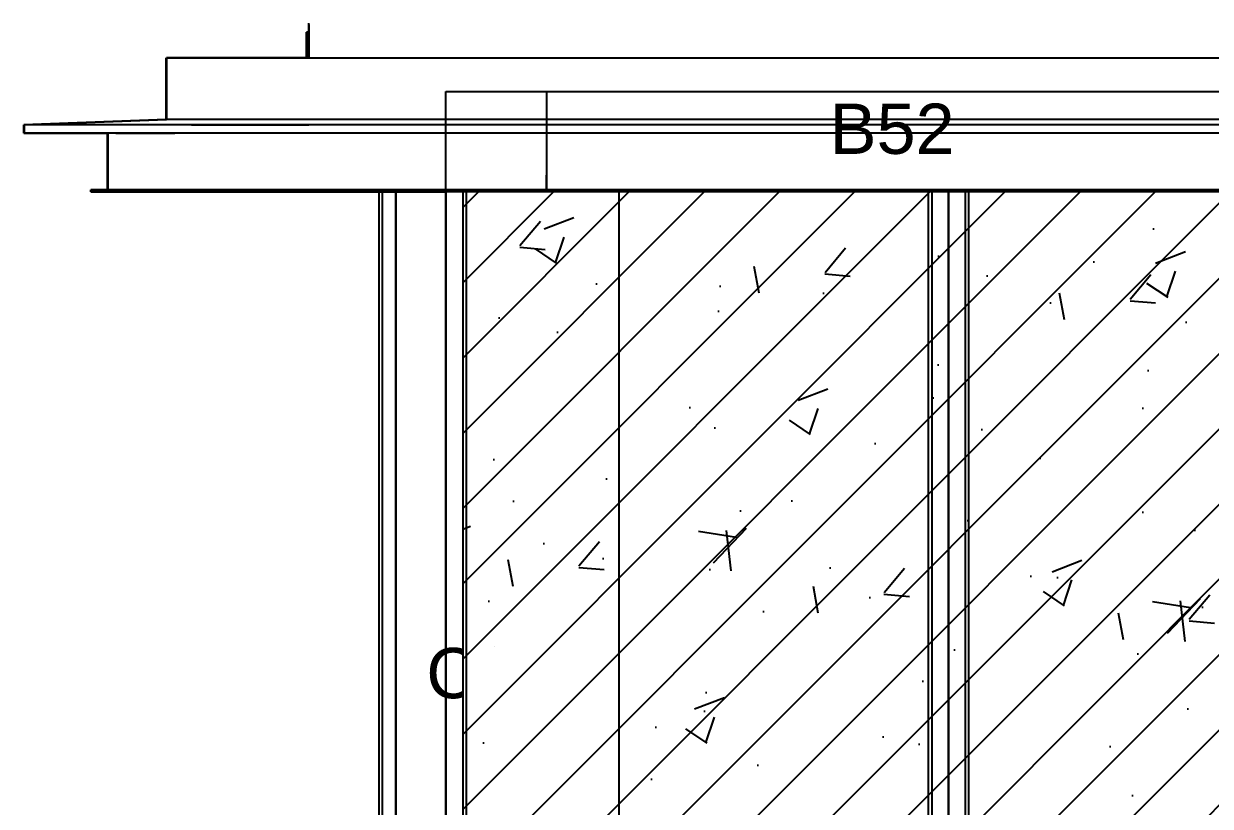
# Model space of a CAD drawing. Header units: millimetres. Extents: x -4391136 to -1798569, y -886572 to -291056.
# Drawn here: x -2137745 to -2134203, y -392374 to -390039 of the extents above; entities that cross this region are included whole.
import ezdxf
from ezdxf.enums import TextEntityAlignment as Align

# ---------------------------------------------------------------- set-up
doc = ezdxf.new("R2010")
doc.units = ezdxf.units.MM
doc.set_wipeout_variables(frame=1)
doc.linetypes.add('Xref-LOUVER-E1-E4$0$HIDDEN2', pattern=[4.7625, 3.175, -1.5875])
for name, color, linetype in [('000 - CONCRETE_COL_HATCH_', 7, 'Continuous'), ('000 - CONCRETE_PRECAST_MAIN_COLOR_1', 7, 'Continuous'), ('000 - CONCRETE_PRECAST_WIPEOUT_', 7, 'Continuous'), ('000 - CONCRETE_WALL_MAIN_COLOR_1', 7, 'Continuous'), ('_PP-Dim', 7, 'Continuous'), ('Xref-E1-E4$0$E2_Ent2-CRD$0$_Beam', 7, 'Continuous'), ('Xref-E1-E4$0$E2_Ent2-CRD$0$_Col', 7, 'Continuous'), ('Xref-E1-E4$0$E2_Ent2-CRD$0$_Hatch', 7, 'Continuous'), ('Xref-E1-E4$0$E2_Ent2-CRD$0$A-200-M_WALL_EXT', 7, 'Continuous'), ('Xref-E1-E4$0$E2_Ent2-CRD$0$S-280-M_STRUCT_FRAME', 7, 'Continuous'), ('Xref-LOUVER-E1-E4$0$_PRECAST', 7, 'Xref-LOUVER-E1-E4$0$HIDDEN2')]:
    doc.layers.add(name, color=color, linetype=linetype)
doc.styles.add('Xref-E1-E4$0$E2_Ent2-CRD$0$Arial', font='arial.ttf', dxfattribs={"height": 300})
pattern_1 = [(135, (-97966.48, -101250), (-106.06602, -106.06602), [])]

# ---------------------------------------------------------------- blocks, each defined once
blk = doc.blocks.new('W-1-PP17-ENT2_REV00_20260527-020919_ELEVATION_2_ST')
at = {"layer": 'Xref-E1-E4$0$E2_Ent2-CRD$0$_Hatch', "lineweight": -3}
h = blk.add_hatch(dxfattribs=at)
h.set_pattern_fill('FP_5', style=0, pattern_type=2)
h.set_pattern_definition(pattern_1)
h.paths.add_polyline_path([(-19735, 102190), (-19735, 103500), (-22025, 103500), (-22025, 102190), (-20233.7, 102190)])
h = blk.add_hatch(dxfattribs=at)
h.set_pattern_fill('FP_5', style=0, pattern_type=2)
h.set_pattern_definition(pattern_1)
h.paths.add_polyline_path([(-19735, 102190), (-19735, 103500), (-22025, 103500), (-22025, 102190), (-20233.7, 102190)])
at = {"layer": 'Xref-E1-E4$0$E2_Ent2-CRD$0$_Beam', "color": 7, "lineweight": -3}
for p, q in [((-22025, 105590), (-19735, 105590)), ((-22025, 104990), (-19735, 104990))]:
    blk.add_line(p, q, dxfattribs=at)
at = {"layer": 'Xref-E1-E4$0$E2_Ent2-CRD$0$_Col', "color": 7}
blk.add_lwpolyline([(-22325, 105590), (-22025, 105590), (-22025, 102290), (-22325, 102290)], close=True, dxfattribs=at)
at = {"layer": 'Xref-E1-E4$0$E2_Ent2-CRD$0$A-200-M_WALL_EXT', "color": 7, "lineweight": -3}
blk.add_line((-19735, 103500), (-22025, 103500), dxfattribs=at)
at = {"layer": 'Xref-E1-E4$0$E2_Ent2-CRD$0$S-280-M_STRUCT_FRAME', "color": 7, "lineweight": -3}
blk.add_line((-22025, 104990), (-22025, 105340), dxfattribs=at)
at = {"layer": 'Xref-LOUVER-E1-E4$0$_PRECAST', "color": 7}
for points in [[(-16435, 105290), (-22275, 105290), (-22275, 102290)], [(-20825, 102290), (-20825, 105290)]]:
    blk.add_lwpolyline(points, dxfattribs=at)
at = {"layer": 'Defpoints', "color": 7, "lineweight": -3, "style": 'Xref-E1-E4$0$E2_Ent2-CRD$0$Arial'}
for s, p in [('B52', (-20992.9, 105478.4)), ('C50', (-22191.6, 103854.2))]:
    blk.add_text(s, height=150, dxfattribs=at).set_placement(p, align=Align.MIDDLE_CENTER)
blk = doc.blocks.new('W-1-PP17-ENT2_REV00_20260527-020919_ELEVATION_2_PRECAST')
at = {"color": 7}
blk.add_wipeout([(5840, 0), (0, 0), (0, -3000), (5840, -3000)], dxfattribs=at).dxf.layer = '000 - CONCRETE_PRECAST_WIPEOUT_'
at = {"layer": '000 - CONCRETE_COL_HATCH_'}
h = blk.add_hatch(dxfattribs=at)
h.set_pattern_fill('ANSI31')
h.set_pattern_definition([(45, (-112882316.63, -18304642.85), (-112.25320151, 112.25320151), [])])
h.paths.add_polyline_path([(5840, 0), (0, 0), (0, -3000), (5840, -3000)])
h = blk.add_hatch(dxfattribs=at)
h.set_pattern_fill('AR-CONC', scale=0.1)
h.set_pattern_definition([(50, (-112882316.6, -18304642.85), (910.923345, -79.6954277), [95.25, -1047.75]), (355, (-112882316.6, -18304642.85), (-176.217107, 955.284226), [76.2, -838.202921]), (100.4514447, (-112882240.7, -18304649.5), (734.7062355, 875.5887596), [80.950044, -890.451223]), (46.1842, (-112882316.6, -18304388.9), (1355.395204, -210.21164), [142.875, -1571.625]), (96.6355576, (-112882203.7, -18304406.4), (1187.02067, 1237.130623), [121.425116, -1335.67804]), (351.1841512, (-112882316.6, -18304388.9), (1187.02067, 1237.130623), [114.299835, -1257.29866]), (21, (-112882189.6, -18304452.35), (758.0719563, -511.325991), [95.25, -1047.75]), (326, (-112882189.6, -18304452.35), (309.010142, 920.9398306), [76.2, -838.2]), (71.451445, (-112882126.5, -18304495), (1067.0820964, 409.6138444), [80.950044, -890.449688]), (37.5, (-112882316.63, -18304642.85), (15.44301625, 422.7751944), [0, -828.04, 0, -850.9, 0, -841.375]), (7.5, (-112882316.63, -18304642.85), (334.0983126, 500.9028741), [0, -485.14, 0, -808.99, 0, -320.675]), (327.5, (-112882599.84, -18304642.85), (677.9529758, -28.64372), [0, -317.5, 0, -990.6, 0, -1314.45]), (317.5, (-112882726.84, -18304642.85), (740.645907, 127.1324552), [0, -412.75, 0, -657.86, 0, -933.45])])
h.paths.add_polyline_path([(5840, 0), (0, 0), (0, -3000), (5840, -3000)])
at = {"layer": '000 - CONCRETE_PRECAST_MAIN_COLOR_1', "color": 7}
for p, q in [((0, 0), (0, -3000)), ((1450, -3000), (1450, 0))]:
    blk.add_line(p, q, dxfattribs=at)
blk.add_lwpolyline([(5840, 0), (0, 0), (0, -3000), (5840, -3000), (5840, 0)], close=True, dxfattribs=at)
blk = doc.blocks.new('DPA_Curved type C_Left_Corner 1 - Curved Type C_Left_Corner 1-31266682-ENTRANCE 2 - ENLARGE ELEVATION 2')
at = {"layer": '000 - CONCRETE_PRECAST_MAIN_COLOR_1', "color": 7}
for p, q in [((-518973.9, 102290), (-518973.9, 105290)), ((-518973.9, 105290), (-518973.9, 102290)), ((-518923.9, 105290), (-518923.9, 102290)), ((-518923.9, 105290), (-518923.9, 102290)), ((-518913.9, 105290), (-518913.9, 102290)), ((-518457.3, 105290), (-518457.3, 102290)), ((-517533.9, 105290), (-517533.9, 102290)), ((-517523.9, 105290), (-517523.9, 102290)), ((-517523.9, 105290), (-517523.9, 102290)), ((-517473.9, 105290), (-517473.9, 102290)), ((-517473.9, 105290), (-517473.9, 102290)), ((-518973.9, 102290), (-517473.9, 102290)), ((-518923.9, 102290), (-518973.9, 102290)), ((-518913.9, 102290), (-518923.9, 102290)), ((-518457.3, 102290), (-518913.9, 102290)), ((-517533.9, 102290), (-518457.3, 102290)), ((-517523.9, 102290), (-517533.9, 102290)), ((-517473.9, 102290), (-517523.9, 102290))]:
    blk.add_line(p, q, dxfattribs=at)
blk = doc.blocks.new('DPA_Curved type A_Corner 1 - Curved Type A_corner 1-31495884-ENTRANCE 2 - ENLARGE ELEVATION 2')
at = {"layer": '000 - CONCRETE_PRECAST_MAIN_COLOR_1', "color": 7}
for p, q in [((-519163.9, 105290), (-519173.9, 105290)), ((-519173.9, 105290), (-519173.9, 105290)), ((-519173.9, 105290), (-519163.9, 105290)), ((-519173.9, 105290), (-519173.9, 102290)), ((-519173.9, 105290), (-519173.9, 102290)), ((-519123.9, 105290), (-519163.9, 105290)), ((-519163.9, 105290), (-519123.9, 105290)), ((-518973.9, 105290), (-519123.9, 105290)), ((-519123.9, 105290), (-518973.9, 105290)), ((-519123.9, 105290), (-519123.9, 102290)), ((-519123.9, 105290), (-519123.9, 102290)), ((-519123.9, 105290), (-519123.9, 102290)), ((-519123.9, 105290), (-519123.9, 102290)), ((-518973.9, 102290), (-518973.9, 105290)), ((-518973.9, 105290), (-518973.9, 102290)), ((-519163.9, 102290), (-519173.9, 102290)), ((-519173.9, 102290), (-519173.9, 102290)), ((-519173.9, 102290), (-519163.9, 102290)), ((-519123.9, 102290), (-519163.9, 102290)), ((-519163.9, 102290), (-519123.9, 102290)), ((-518973.9, 102290), (-519123.9, 102290)), ((-519123.9, 102290), (-518973.9, 102290))]:
    blk.add_line(p, q, dxfattribs=at)
blk = doc.blocks.new('DPA_Curved type B - Curved Type B-V87-ENTRANCE 2 - ENLARGE ELEVATION 2')
at = {"layer": '000 - CONCRETE_PRECAST_MAIN_COLOR_1', "color": 7}
for p, q in [((-519163.9, 105290), (-519173.9, 105290)), ((-519173.9, 105290), (-519173.9, 105290)), ((-519173.9, 105290), (-519173.9, 105290)), ((-519173.9, 105290), (-519163.9, 105290)), ((-519173.9, 105290), (-519173.9, 102290)), ((-519173.9, 105290), (-519173.9, 102290)), ((-519173.9, 105290), (-519173.9, 102290)), ((-519123.9, 105290), (-519163.9, 105290)), ((-519163.9, 105290), (-519123.9, 105290)), ((-518973.9, 105290), (-519123.9, 105290)), ((-519123.9, 105290), (-518973.9, 105290)), ((-519123.9, 102290), (-519123.9, 105290)), ((-519123.9, 105290), (-519123.9, 102290)), ((-519123.9, 105290), (-519123.9, 102290)), ((-519123.9, 105290), (-519123.9, 102290)), ((-518973.9, 102290), (-518973.9, 105290)), ((-518973.9, 105290), (-518973.9, 102290)), ((-519163.9, 102290), (-519173.9, 102290)), ((-519173.9, 102290), (-519173.9, 102290)), ((-519173.9, 102290), (-519173.9, 102290)), ((-519173.9, 102290), (-519163.9, 102290)), ((-519123.9, 102290), (-519163.9, 102290)), ((-519163.9, 102290), (-519123.9, 102290)), ((-518973.9, 102290), (-519123.9, 102290)), ((-519123.9, 102290), (-518973.9, 102290))]:
    blk.add_line(p, q, dxfattribs=at)
blk = doc.blocks.new('DPA_Curved type C_Left_Corner 1 - Curved Type C_Left_Corner 1-31266685-ENTRANCE 2 - ENLARGE ELEVATION 2')
at = {"layer": '000 - CONCRETE_PRECAST_MAIN_COLOR_1', "color": 7}
for p, q in [((-519163.9, 105290), (-519173.9, 105290)), ((-519173.9, 105290), (-519173.9, 105290)), ((-519173.9, 105290), (-519173.9, 105290)), ((-519173.9, 105290), (-519163.9, 105290)), ((-519173.9, 105290), (-519173.9, 102290)), ((-519173.9, 105290), (-519173.9, 102290)), ((-519173.9, 105290), (-519173.9, 102290)), ((-519123.9, 105290), (-519163.9, 105290)), ((-519163.9, 105290), (-519123.9, 105290)), ((-519163.9, 105290), (-519163.9, 102290)), ((-518973.9, 105290), (-519123.9, 105290)), ((-519123.9, 105290), (-518973.9, 105290)), ((-519123.9, 105290), (-519123.9, 102290)), ((-519123.9, 105290), (-519123.9, 102290)), ((-519123.9, 105290), (-519123.9, 102290)), ((-519123.9, 105290), (-519123.9, 102290)), ((-518973.9, 102290), (-518973.9, 105290)), ((-518973.9, 105290), (-518973.9, 102290)), ((-519163.9, 102290), (-519173.9, 102290)), ((-519173.9, 102290), (-519173.9, 102290)), ((-519173.9, 102290), (-519173.9, 102290)), ((-519173.9, 102290), (-519163.9, 102290)), ((-519123.9, 102290), (-519163.9, 102290)), ((-519163.9, 102290), (-519123.9, 102290)), ((-518973.9, 102290), (-519123.9, 102290)), ((-519123.9, 102290), (-518973.9, 102290))]:
    blk.add_line(p, q, dxfattribs=at)
blk = doc.blocks.new('LGF_DL_SAA_LowPower_DL1a - LGF_DL_SAA_LowPower_DL1a-13759355-ENTRANCE 2 - ENLARGE ELEVATION 2')
at = {"layer": '000 - CONCRETE_WALL_MAIN_COLOR_1', "color": 7}
for p, q in [((-519021.6, 105290), (-519021.6, 105290)), ((-518973.9, 105290), (-519021.2, 105290)), ((-519021.2, 105290), (-518973.9, 105290)), ((-518973.9, 105290), (-518973.9, 105290))]:
    blk.add_line(p, q, dxfattribs=at)
blk = doc.blocks.new('ACM_STR_COLN_Precast- Rectangular Column - 300x300-21690118-ENTRANCE 2 - ENLARGE ELEVATION 2')
at = {"layer": '000 - CONCRETE_WALL_MAIN_COLOR_1', "color": 7}
for p, q in [((-518973.9, 105290), (-518973.9, 102290)), ((-518973.9, 105290), (-518973.9, 102290)), ((-518963.9, 102290), (-518973.9, 102290)), ((-518683.9, 102290), (-518963.9, 102290)), ((-518673.9, 102290), (-518683.9, 102290))]:
    blk.add_line(p, q, dxfattribs=at)
blk = doc.blocks.new('System Panel - DPA-AR_Metal Ceiling Rectangular Panel-28760989-ENTRANCE 2 - ENLARGE ELEVATION 2')
at = {"layer": '000 - CONCRETE_WALL_MAIN_COLOR_1', "color": 7}
for p, q in [((-519733.9, 105290), (-518973.9, 105290)), ((-518973.9, 105290), (-519733.9, 105290))]:
    blk.add_line(p, q, dxfattribs=at)
blk = doc.blocks.new('System Panel - DPA-AR_Metal Ceiling Rectangular Panel-23531884-ENTRANCE 2 - ENLARGE ELEVATION 2')
at = {"layer": '000 - CONCRETE_WALL_MAIN_COLOR_1', "color": 7}
for p, q in [((-519733.9, 105290), (-518973.9, 105290)), ((-518973.9, 105290), (-519733.9, 105290))]:
    blk.add_line(p, q, dxfattribs=at)
blk = doc.blocks.new('System Panel - DPA-AR_Metal Ceiling Rectangular Panel-28760781-ENTRANCE 2 - ENLARGE ELEVATION 2')
at = {"layer": '000 - CONCRETE_WALL_MAIN_COLOR_1', "color": 7}
for p, q in [((-519733.9, 105290), (-518973.9, 105290)), ((-518973.9, 105290), (-519733.9, 105290))]:
    blk.add_line(p, q, dxfattribs=at)
blk = doc.blocks.new('System Panel - DPA-AR_Metal Ceiling Rectangular Panel-28760768-ENTRANCE 2 - ENLARGE ELEVATION 2')
at = {"layer": '000 - CONCRETE_WALL_MAIN_COLOR_1', "color": 7}
for p, q in [((-519733.9, 105290), (-518973.9, 105290)), ((-518973.9, 105290), (-519733.9, 105290))]:
    blk.add_line(p, q, dxfattribs=at)
blk = doc.blocks.new('System Panel - DPA-AR_Metal Ceiling Rectangular Panel-28760774-ENTRANCE 2 - ENLARGE ELEVATION 2')
at = {"layer": '000 - CONCRETE_WALL_MAIN_COLOR_1', "color": 7}
for p, q in [((-519733.9, 105290), (-518973.9, 105290)), ((-518973.9, 105290), (-519733.9, 105290))]:
    blk.add_line(p, q, dxfattribs=at)
blk = doc.blocks.new('System Panel - Solid Entrance-23782432-ENTRANCE 2 - ENLARGE ELEVATION 2')
at = {"layer": '000 - CONCRETE_WALL_MAIN_COLOR_1', "color": 7}
for p, q in [((-519733.9, 105290), (-518973.9, 105290)), ((-518973.9, 105290), (-519733.9, 105290))]:
    blk.add_line(p, q, dxfattribs=at)
blk = doc.blocks.new('System Panel - Solid Entrance-28760812-ENTRANCE 2 - ENLARGE ELEVATION 2')
at = {"layer": '000 - CONCRETE_WALL_MAIN_COLOR_1', "color": 7}
for p, q in [((-519733.9, 105290), (-518973.9, 105290)), ((-518973.9, 105290), (-519733.9, 105290))]:
    blk.add_line(p, q, dxfattribs=at)
blk = doc.blocks.new('System Panel - Solid Entrance-28760801-ENTRANCE 2 - ENLARGE ELEVATION 2')
at = {"layer": '000 - CONCRETE_WALL_MAIN_COLOR_1', "color": 7}
for p, q in [((-519733.9, 105290), (-518973.9, 105290)), ((-518973.9, 105290), (-519733.9, 105290))]:
    blk.add_line(p, q, dxfattribs=at)
blk = doc.blocks.new('System Panel - Solid Entrance-28760788-ENTRANCE 2 - ENLARGE ELEVATION 2')
at = {"layer": '000 - CONCRETE_WALL_MAIN_COLOR_1', "color": 7}
for p, q in [((-519733.9, 105290), (-518973.9, 105290)), ((-518973.9, 105290), (-519733.9, 105290))]:
    blk.add_line(p, q, dxfattribs=at)
blk = doc.blocks.new('DPA_RF_CANOPY ENTRANCE STRUCTURE _ENT2_I-Shape_no Edge - Entrance 2-29718526-ENTRANCE 2 - ENLARGE ELEVATION 2')
at = {"layer": '000 - CONCRETE_WALL_MAIN_COLOR_1', "color": 7}
for p, q in [((-519383.7, 105690.6), (-519383.7, 105737)), ((-519383.7, 105737), (-519383.7, 105690.6)), ((-519383.7, 105690.6), (-519383.7, 105737)), ((-519383.7, 105737), (-519383.7, 105690.6)), ((-519733.7, 105490), (-519632.4, 105490)), ((-519632.4, 105490), (-519733.7, 105490)), ((-519432.4, 105490), (-519383.7, 105490)), ((-519383.7, 105490), (-519432.4, 105490)), ((-519958.9, 105465), (-519783.7, 105465)), ((-519783.7, 105465), (-519958.9, 105465)), ((-519958.9, 105465), (-519933.9, 105465)), ((-519933.9, 105465), (-519958.9, 105465))]:
    blk.add_line(p, q, dxfattribs=at)
blk = doc.blocks.new('DPA_RF_CANOPY ENTRANCE STRUCTURE _ENT2_I-Shape - Entrance 2_Comment-29717393-ENTRANCE 2 - ENLARGE ELEVATION 2')
at = {"layer": '000 - CONCRETE_WALL_MAIN_COLOR_1', "color": 7}
for p, q in [((-519389.7, 105766.3), (-519383.7, 105766.7)), ((-519383.7, 105766.7), (-519389.7, 105766.3)), ((-519389.7, 105690.6), (-519389.7, 105766.3)), ((-519389.7, 105766.3), (-519389.7, 105690.6)), ((-519383.7, 105737.4), (-519383.7, 105690.6)), ((-519383.7, 105690.6), (-519383.7, 105737.4)), ((-519383.7, 105690.6), (-519383.7, 105737)), ((-519383.7, 105737), (-519383.7, 105690.6)), ((-519383.7, 105690.6), (-519383.7, 105737)), ((-519383.7, 105737), (-519383.7, 105690.6)), ((-519808.7, 105506.5), (-519808.7, 105690)), ((-519808.7, 105690), (-519808.7, 105506.5)), ((-520233.9, 105490), (-519808.7, 105506.5)), ((-519808.7, 105506.5), (-520233.9, 105490)), ((-520233.9, 105465), (-520233.9, 105490)), ((-520233.9, 105490), (-520233.9, 105465)), ((-519733.7, 105490), (-519783.7, 105490)), ((-519383.7, 105490), (-519733.7, 105490)), ((-519733.7, 105490), (-519383.7, 105490)), ((-519733.7, 105490), (-519383.7, 105490)), ((-519383.7, 105490), (-519733.7, 105490)), ((-519333.7, 105490), (-519383.7, 105490)), ((-519983.9, 105465), (-520233.9, 105465)), ((-520233.9, 105465), (-519983.9, 105465)), ((-519983.9, 105296), (-519983.9, 105465)), ((-519983.9, 105465), (-519983.9, 105296)), ((-519958.9, 105465), (-519783.7, 105465)), ((-519783.7, 105465), (-519958.9, 105465)), ((-519958.9, 105465), (-519933.9, 105465)), ((-519933.9, 105465), (-519958.9, 105465)), ((-520033.9, 105290), (-520033.9, 105296)), ((-520033.9, 105296), (-519983.9, 105296)), ((-519983.9, 105296), (-520033.9, 105296)), ((-520033.9, 105296), (-520033.9, 105290)), ((-519736.9, 105290), (-520033.9, 105290)), ((-520033.9, 105290), (-519736.9, 105290))]:
    blk.add_line(p, q, dxfattribs=at)
blk = doc.blocks.new('DPA_Curved type A - Curved Type A-31239856-ENTRANCE 2 - ENLARGE ELEVATION 2')
at = {"layer": '000 - CONCRETE_PRECAST_MAIN_COLOR_1', "color": 7}
for p, q in [((-517473.9, 102290), (-517473.9, 105290)), ((-517473.9, 105290), (-517473.9, 102290)), ((-517423.9, 105290), (-517423.9, 102290)), ((-517423.9, 105290), (-517423.9, 102290)), ((-517413.9, 105290), (-517413.9, 102290)), ((-516033.9, 105290), (-516033.9, 102290)), ((-516023.9, 105290), (-516023.9, 102290)), ((-516023.9, 105290), (-516023.9, 102290)), ((-515973.9, 105290), (-515973.9, 102290)), ((-515973.9, 105290), (-515973.9, 102290)), ((-517473.9, 102290), (-515973.9, 102290)), ((-517423.9, 102290), (-517473.9, 102290)), ((-517413.9, 102290), (-517423.9, 102290)), ((-516033.9, 102290), (-517413.9, 102290)), ((-516023.9, 102290), (-516033.9, 102290)), ((-515973.9, 102290), (-516023.9, 102290))]:
    blk.add_line(p, q, dxfattribs=at)
blk = doc.blocks.new('ACM_STR_COLN_Precast- Rectangular Column - 300x300-28756948-ENTRANCE 2 - ENLARGE ELEVATION 2')
at = {"layer": '000 - CONCRETE_WALL_MAIN_COLOR_1', "color": 7}
blk.add_line((-518973.9, 105290), (-518973.9, 102190), dxfattribs=at)
blk.add_line((-518973.9, 105290), (-518973.9, 102190), dxfattribs=at)
blk = doc.blocks.new('DPA_RF_CANOPY ENTRANCE STRUCTURE _ENT2_I-Shape - Entrance 2_Comment-V119-ENTRANCE 2 - ENLARGE ELEVATION 2')
at = {"layer": '000 - CONCRETE_WALL_MAIN_COLOR_1', "color": 7}
for p, q in [((-519389.7, 105766.3), (-519383.7, 105766.7)), ((-519383.7, 105766.7), (-519389.7, 105766.3)), ((-519389.7, 105690.6), (-519389.7, 105766.3)), ((-519389.7, 105766.3), (-519389.7, 105690.6)), ((-519383.7, 105737.4), (-519383.7, 105690.6)), ((-519383.7, 105690.6), (-519383.7, 105737.4)), ((-519383.7, 105690.6), (-519383.7, 105737)), ((-519383.7, 105737), (-519383.7, 105690.6)), ((-519383.7, 105690.6), (-519383.7, 105737)), ((-519383.7, 105737), (-519383.7, 105690.6)), ((-519808.7, 105506.5), (-519808.7, 105690)), ((-519808.7, 105690), (-519808.7, 105506.5)), ((-520233.9, 105490), (-519808.7, 105506.5)), ((-519808.7, 105506.5), (-520233.9, 105490)), ((-520233.9, 105465), (-520233.9, 105490)), ((-520233.9, 105490), (-520233.9, 105465)), ((-519633.4, 105490), (-519733.7, 105490)), ((-519733.7, 105490), (-519633.4, 105490)), ((-519733.7, 105490), (-519633.4, 105490)), ((-519633.4, 105490), (-519733.7, 105490)), ((-519383.7, 105490), (-519432.4, 105490)), ((-519432.4, 105490), (-519383.7, 105490)), ((-519432.4, 105490), (-519383.7, 105490)), ((-519383.7, 105490), (-519432.4, 105490)), ((-519983.9, 105465), (-520233.9, 105465)), ((-520233.9, 105465), (-519983.9, 105465)), ((-519983.9, 105296), (-519983.9, 105465)), ((-519983.9, 105465), (-519983.9, 105296)), ((-519958.9, 105465), (-519783.7, 105465)), ((-519783.7, 105465), (-519958.9, 105465)), ((-519958.9, 105465), (-519933.9, 105465)), ((-519933.9, 105465), (-519958.9, 105465)), ((-520033.9, 105290), (-520033.9, 105296)), ((-520033.9, 105296), (-519983.9, 105296)), ((-519983.9, 105296), (-520033.9, 105296)), ((-520033.9, 105296), (-520033.9, 105290)), ((-519736.9, 105290), (-520033.9, 105290)), ((-520033.9, 105290), (-519736.9, 105290))]:
    blk.add_line(p, q, dxfattribs=at)
blk = doc.blocks.new('DPA_Flat type A - Flat Type A-31215685-ENTRANCE 2 - ENLARGE ELEVATION 2')
at = {"layer": '000 - CONCRETE_WALL_MAIN_COLOR_1', "color": 7}
for p, q in [((-518973.9, 105290), (-518973.9, 102290)), ((-518973.9, 102290), (-518973.9, 105290))]:
    blk.add_line(p, q, dxfattribs=at)
blk = doc.blocks.new('A$C3de08056')
at = {"layer": '000 - CONCRETE_WALL_MAIN_COLOR_1', "color": 7}
for p, q in [((-28915.7, -499.4), (-28915.7, -423.7)), ((-28915.7, -423.7), (-28915.7, -499.4)), ((-28909.6, -499.4), (-28909.6, -396.2)), ((-28909.6, -400.2), (-28909.6, -499.4)), ((-28909.6, -421.3), (-28909.6, -471.3)), ((-28909.6, -471.3), (-28909.6, -452.6)), ((-28909.6, -452.6), (-28909.6, -499.4)), ((-28909.6, -499.4), (-28909.6, -452.6)), ((-28909.6, -499.4), (-28909.6, -452.6)), ((-28909.6, -452.6), (-28909.6, -499.4)), ((-28909.6, -499.4), (-28909.6, -453)), ((-28909.6, -453), (-28909.6, -499.4)), ((-29334.6, -683.5), (-29334.6, -500)), ((-29334.6, -500), (-29334.6, -683.5)), ((-29334.1, -500), (-16609.4, -500)), ((-29334.1, -500), (-29334.1, -683.6)), ((-28915.7, -500), (-29334.1, -500)), ((-28915.7, -500), (-29309.4, -500)), ((-29309.4, -500), (-16609.4, -500)), ((-28915.7, -500), (-29309.4, -500)), ((-29309.4, -500), (-28915.7, -500)), ((-29760.4, -710), (-29760.4, -700)), ((-29759.9, -700), (-29334.6, -683.5)), ((-29334.6, -683.5), (-29759.9, -700)), ((-29759.9, -725), (-29759.9, -700)), ((-29759.9, -700), (-29759.9, -725)), ((-29759.4, -700), (-29334.6, -683.6)), ((-29334.1, -683.6), (-29759.4, -700)), ((-29759.4, -700), (-29334.6, -683.6)), ((-29334.6, -683.6), (-29759.4, -700)), ((-16609.4, -700), (-29759.4, -700)), ((-29759.4, -700), (-29759.4, -725)), ((-16609.4, -683.6), (-29334.1, -683.6)), ((-29259.6, -700), (-28909.6, -700)), ((-29159.4, -700), (-29259.4, -700)), ((-29159.4, -700), (-29158.4, -700)), ((-29158.4, -700), (-28958.4, -700)), ((-28909.6, -700), (-28958.4, -700)), ((-29509.9, -725), (-29759.9, -725)), ((-29759.9, -725), (-29509.9, -725)), ((-16609.4, -725), (-29759.4, -725)), ((-29509.9, -725), (-29759.4, -725)), ((-29759.4, -725), (-29509.9, -725)), ((-29759.4, -725), (-29509.9, -725)), ((-29509.9, -894), (-29509.9, -725)), ((-29509.9, -725), (-29509.9, -894)), ((-16609.4, -725), (-29509.4, -725)), ((-29509.4, -725), (-29509.4, -894)), ((-29484.9, -725), (-29309.6, -725)), ((-29559.9, -900), (-29559.9, -894)), ((-29559.9, -894), (-29509.9, -894)), ((-29509.9, -894), (-29559.9, -894)), ((-29559.9, -894), (-29559.9, -900)), ((-29259.9, -900), (-29559.9, -900)), ((-29559.9, -900), (-29259.9, -900)), ((-16609.4, -894), (-29559.4, -894)), ((-29559.4, -894), (-29509.9, -894)), ((-29559.4, -894), (-29559.4, -900)), ((-29559.4, -894), (-29509.9, -894)), ((-29509.9, -894), (-29559.4, -894)), ((-16609.4, -900), (-29559.4, -900)), ((-29259.4, -900), (-29559.4, -900)), ((-29559.4, -900), (-28499.9, -900)), ((-29559.4, -900), (-29259.4, -900)), ((-16609.4, -894), (-29509.4, -894)), ((-28449.9, -900), (-29259.4, -900)), ((-29259.4, -900), (-28499.9, -900)), ((-28499.9, -900), (-28499.9, -2690)), ((-28499.9, -1200), (-28499.9, -900)), ((-28499.9, -900), (-28499.9, -1200)), ((-28499.9, -1200), (-28499.9, -900)), ((-26999.9, -2690), (-26999.9, -900)), ((-26999.9, -2690), (-26999.9, -900)), ((-26999.9, -2690), (-26999.9, -900)), ((-26999.9, -900), (-26999.9, -2690)), ((-28499.9, -1200), (-28499.9, -2690)), ((-26999.9, -1388.8), (-26999.9, -2690)), ((-26999.9, -2690), (-26999.9, -1388.8)), ((-28499.9, -2690), (-28499.9, -4000)), ((-28499.9, -2690), (-28499.9, -4200))]:
    blk.add_line(p, q, dxfattribs=at)
at = {"layer": '000 - CONCRETE_PRECAST_MAIN_COLOR_1', "color": 7}
for name in ['DPA_Curved type A_Corner 1 - Curved Type A_corner 1-31495884-ENTRANCE 2 - ENLARGE ELEVATION 2', 'DPA_Curved type B - Curved Type B-V87-ENTRANCE 2 - ENLARGE ELEVATION 2', 'DPA_Curved type B - Curved Type B-V87-ENTRANCE 2 - ENLARGE ELEVATION 2', 'DPA_Curved type C_Left_Corner 1 - Curved Type C_Left_Corner 1-31266685-ENTRANCE 2 - ENLARGE ELEVATION 2', 'DPA_Curved type C_Left_Corner 1 - Curved Type C_Left_Corner 1-31266682-ENTRANCE 2 - ENLARGE ELEVATION 2', 'DPA_Curved type A - Curved Type A-31239856-ENTRANCE 2 - ENLARGE ELEVATION 2']:
    blk.add_blockref(name, (490474, -106190), dxfattribs=at)
at = {"layer": '000 - CONCRETE_WALL_MAIN_COLOR_1', "color": 7}
for name in ['DPA_RF_CANOPY ENTRANCE STRUCTURE _ENT2_I-Shape - Entrance 2_Comment-29717393-ENTRANCE 2 - ENLARGE ELEVATION 2', 'DPA_RF_CANOPY ENTRANCE STRUCTURE _ENT2_I-Shape - Entrance 2_Comment-V119-ENTRANCE 2 - ENLARGE ELEVATION 2', 'DPA_RF_CANOPY ENTRANCE STRUCTURE _ENT2_I-Shape_no Edge - Entrance 2-29718526-ENTRANCE 2 - ENLARGE ELEVATION 2', 'DPA_RF_CANOPY ENTRANCE STRUCTURE _ENT2_I-Shape_no Edge - Entrance 2-29718526-ENTRANCE 2 - ENLARGE ELEVATION 2', 'DPA_RF_CANOPY ENTRANCE STRUCTURE _ENT2_I-Shape_no Edge - Entrance 2-29718526-ENTRANCE 2 - ENLARGE ELEVATION 2', 'DPA_RF_CANOPY ENTRANCE STRUCTURE _ENT2_I-Shape_no Edge - Entrance 2-29718526-ENTRANCE 2 - ENLARGE ELEVATION 2', 'System Panel - DPA-AR_Metal Ceiling Rectangular Panel-28760989-ENTRANCE 2 - ENLARGE ELEVATION 2', 'System Panel - DPA-AR_Metal Ceiling Rectangular Panel-23531884-ENTRANCE 2 - ENLARGE ELEVATION 2', 'System Panel - DPA-AR_Metal Ceiling Rectangular Panel-23531884-ENTRANCE 2 - ENLARGE ELEVATION 2', 'System Panel - DPA-AR_Metal Ceiling Rectangular Panel-28760781-ENTRANCE 2 - ENLARGE ELEVATION 2', 'System Panel - DPA-AR_Metal Ceiling Rectangular Panel-28760768-ENTRANCE 2 - ENLARGE ELEVATION 2', 'System Panel - DPA-AR_Metal Ceiling Rectangular Panel-28760781-ENTRANCE 2 - ENLARGE ELEVATION 2', 'System Panel - DPA-AR_Metal Ceiling Rectangular Panel-28760774-ENTRANCE 2 - ENLARGE ELEVATION 2', 'System Panel - Solid Entrance-23782432-ENTRANCE 2 - ENLARGE ELEVATION 2', 'System Panel - Solid Entrance-23782432-ENTRANCE 2 - ENLARGE ELEVATION 2', 'System Panel - Solid Entrance-28760812-ENTRANCE 2 - ENLARGE ELEVATION 2', 'System Panel - Solid Entrance-28760801-ENTRANCE 2 - ENLARGE ELEVATION 2', 'System Panel - Solid Entrance-28760788-ENTRANCE 2 - ENLARGE ELEVATION 2', 'System Panel - Solid Entrance-28760788-ENTRANCE 2 - ENLARGE ELEVATION 2', 'LGF_DL_SAA_LowPower_DL1a - LGF_DL_SAA_LowPower_DL1a-13759355-ENTRANCE 2 - ENLARGE ELEVATION 2', 'LGF_DL_SAA_LowPower_DL1a - LGF_DL_SAA_LowPower_DL1a-13759355-ENTRANCE 2 - ENLARGE ELEVATION 2', 'LGF_DL_SAA_LowPower_DL1a - LGF_DL_SAA_LowPower_DL1a-13759355-ENTRANCE 2 - ENLARGE ELEVATION 2', 'ACM_STR_COLN_Precast- Rectangular Column - 300x300-21690118-ENTRANCE 2 - ENLARGE ELEVATION 2', 'ACM_STR_COLN_Precast- Rectangular Column - 300x300-28756948-ENTRANCE 2 - ENLARGE ELEVATION 2', 'DPA_Flat type A - Flat Type A-31215685-ENTRANCE 2 - ENLARGE ELEVATION 2']:
    blk.add_blockref(name, (490474, -106190), dxfattribs=at)
blk = doc.blocks.new('W-1-PP17-ENT2_REV00_20260527-020919_ELEVATION_2_EX')
at = {"color": 7}
blk.add_blockref('A$C3de08056', (6174.9, 106190), dxfattribs=at)

msp = doc.modelspace()

# ---------------------------------------------------------------- block references
at = {"layer": '_PP-Dim', "color": 7}
msp.add_blockref('W-1-PP17-ENT2_REV00_20260527-020919_ELEVATION_2_ST', (-2114159.8, -495830.4), dxfattribs=at)

# ---------------------------------------------------------------- next in the draw order: block references
at = {"color": 7}
msp.add_blockref('W-1-PP17-ENT2_REV00_20260527-020919_ELEVATION_2_PRECAST', (-2136434.8, -390540.4), dxfattribs=at)

# ---------------------------------------------------------------- next in the draw order: block references
msp.add_blockref('W-1-PP17-ENT2_REV00_20260527-020919_ELEVATION_2_EX', (-2114159.8, -495830.4), dxfattribs=at)

doc.saveas('drawing.dxf')
